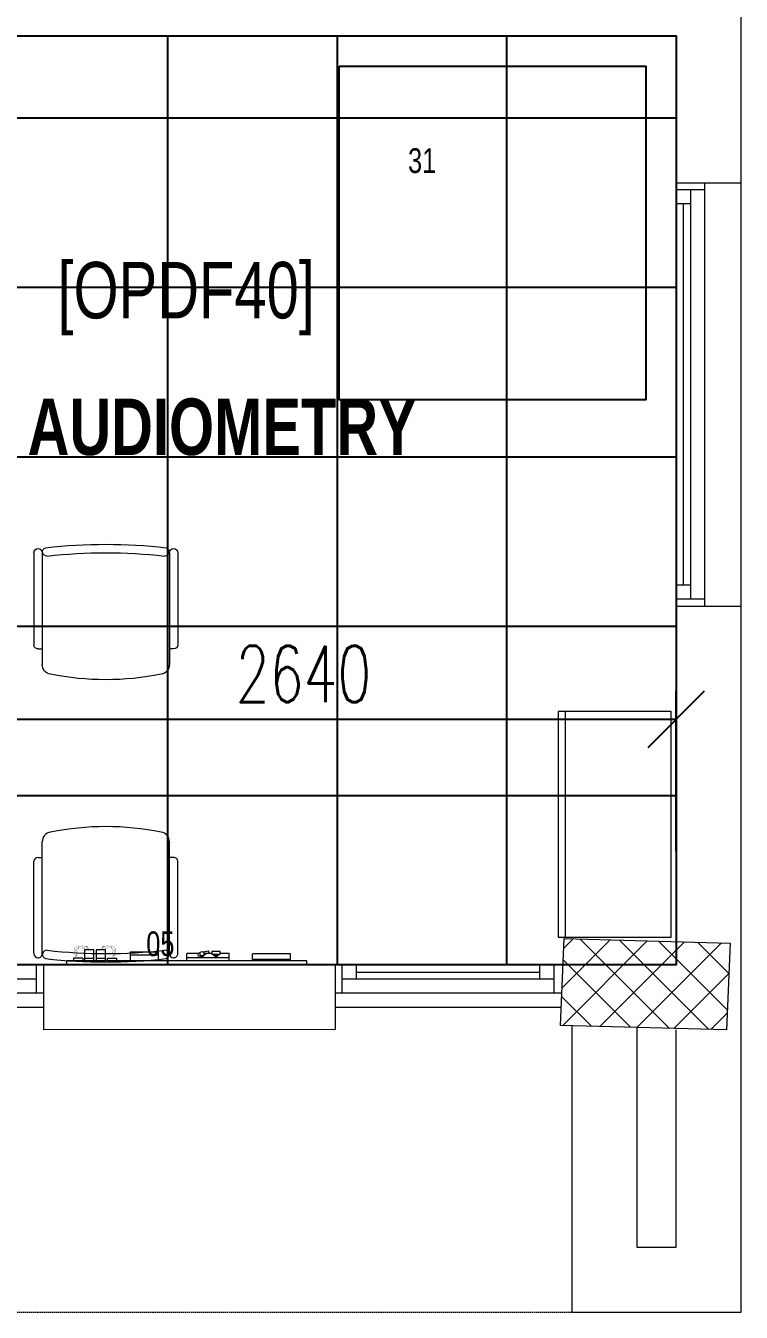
# Model space of a CAD drawing. Extents: x -560814 to 57327, y -29287 to 19916.
# Drawn here: x 46673 to 49206, y -14060 to -9504 of the extents above; entities that cross this region are included whole.
import ezdxf

# ---------------------------------------------------------------- set-up
doc = ezdxf.new("R2010")
doc.units = 0
doc.header["$LTSCALE"] = 0.25
doc.linetypes.add('01-First Floor$0$HIDDEN', pattern=[9.525, 6.35, -3.175])
doc.linetypes.add('DASHDOT', pattern=[25.4, 12.7, -6.35, 0, -6.35])
for name, color, linetype, lineweight in [('01-First Floor$0$72_EGR_BASE_TEXT', 252, 'Continuous', 5), ('01-First Floor$0$72_EGR_EQP_TAG', 142, 'Continuous', 5), ('01-First Floor$0$Aluminum', 251, 'Continuous', 5), ('01-First Floor$0$C-HYDR-CTCH', 251, 'Continuous', 5), ('01-First Floor$0$Hatch', 252, 'Continuous', 5), ('01-First Floor$0$LOADING', 253, 'Continuous', 5), ('01-First Floor$0$Proj', 251, 'Continuous', 5), ('01-First Floor$0$Walls', 251, 'Continuous', 5), ('E-LITE-CLNG-CNDT', 6, 'DASHDOT', 35), ('T-DATA-DIM', 251, 'DASHDOT', 25)]:
    doc.layers.add(name, color=color, linetype=linetype, lineweight=lineweight)
doc.layers.add('01-First Floor$0$FALSE CEILING', color=251, linetype='Continuous')
doc.layers.add('01-First Floor$0$TME-NON MEDICAL FURNITURE', color=242, linetype='Continuous')
doc.styles.add('01-First Floor$0$X3G_ENTITY_257CFD', font='swisscl.ttf', dxfattribs={"height": 200})
doc.styles.add('01-First Floor$0$X3G_ENTITY_9EC9', font='swisscl.ttf', dxfattribs={"height": 0.2})
doc.styles.add('01-First Floor$0$X3G_ENTITY_9F38', font='swisscl.ttf', dxfattribs={"height": 0.2})
doc.styles.add('DC_SIMPLEX', font='SIMPLEX.shx', dxfattribs={"width": 0.7})
doc.dimstyles.new('DevCad-MM', dxfattribs={"dimscale": 0.01, "dimtxt": 2, "dimasz": 2, "dimexe": 1, "dimexo": 1, "dimgap": 0.6, "dimtad": 1, "dimdec": 0, "dimrnd": 10, "dimzin": 1, "dimdsep": 46, "dimtxsty": 'DC_SIMPLEX', "dimblk1": 'OBLIQUE', "dimblk2": 'OBLIQUE', "dimsah": 1, "dimcen": 3, "dimclrd": 256, "dimclre": 256, "dimclrt": 45, "dimadec": 0, "dimazin": 0, "dimtfac": 1, "dimtdec": 0, "dimtix": 1, "dimtmove": 2, "dimatfit": 2, "dimldrblk": 'OBLIQUE', "dimfxl": 1, "dimtolj": 1, "dimtzin": 0, "dimarcsym": 0})

# ---------------------------------------------------------------- blocks, each defined once
blk = doc.blocks.new('01-First Floor$0$GF21016-P')
at = {"layer": '01-First Floor$0$LOADING', "extrusion": (-1.24384e-09, -1.20261e-09, -1)}
for p, q in [((0.0128, 0.0179), (0.0128, 0.4136)), ((0.4628, 0.0179), (0.4628, 0.4136)), ((-0.0172, 0.0179), (-0.0172, 0.3435)), ((-0.0022, 0.3585), (0.0128, 0.3585)), ((0.4778, 0.3585), (0.4628, 0.3585)), ((0.4928, 0.0179), (0.4928, 0.3435)), ((0.4778, 0.0029), (0.4778, 0.0029))]:
    blk.add_line(p, q, dxfattribs=at)
for centre, radius, start, end in [((-0.2378, -0.5362), 1.0036, 78.7568, 101.2432), ((-0.0478, 0.4136), 0.035, 0, 80.6557), ((-0.4278, 0.4136), 0.035, 99.3443, 180), ((0.0022, 0.3435), 0.015, 0, 90), ((-0.4778, 0.3435), 0.015, 90, 180), ((0.0022, 0.0179), 0.015, 270, 0), ((0.0022, 0.0179), 0.015, 180, 270), ((-0.0284, 0.0145), 0.015, 284.3864, 95.5209), ((-0.2378, 1.8734), 1.8855, 263.5119, 276.4881), ((-0.2378, 1.8928), 1.8749, 263.6341, 276.3659), ((-0.4471, 0.0145), 0.015, 84.4791, 255.6136), ((-0.4778, 0.0179), 0.015, 270, 0), ((-0.4778, 0.0179), 0.015, 180, 270)]:
    blk.add_arc(centre, radius, start, end, dxfattribs=at)
blk = doc.blocks.new('01-First Floor$0$ME19011A-P')
for p, q in [((-0.425, 0), (0.425, 0)), ((-0.425, 0), (-0.425, -0.015)), ((0.425, 0), (0.425, -0.015)), ((-0.425, -0.015), (0.425, -0.015)), ((-0.3675, -0.0198), (-0.2325, -0.0198)), ((-0.3675, -0.0198), (-0.3675, -0.0399)), ((-0.3675, -0.0399), (-0.2325, -0.0399)), ((-0.36, -0.015), (-0.36, -0.0198)), ((-0.24, -0.015), (-0.24, -0.0198)), ((-0.2325, -0.0198), (-0.2325, -0.0399)), ((-0.15, -0.015), (-0.15, -0.04)), ((-0.15, -0.025), (0, -0.025)), ((-0.15, -0.04), (-0.1187, -0.04)), ((-0.0887, -0.04), (-0.0637, -0.04)), ((-0.0606, -0.0371), (-0.0787, -0.0432)), ((-0.0787, -0.0432), (-0.077, -0.0497)), ((-0.0402, -0.0312), (-0.0496, -0.0337)), ((-0.047, -0.0434), (-0.0376, -0.0409)), ((-0.0376, -0.0409), (-0.0402, -0.0312)), ((-0.0379, -0.04), (0, -0.04)), ((0, -0.015), (0, -0.04)), ((0.1, -0.015), (0.1, -0.045)), ((0.1, -0.035), (0.2, -0.035)), ((0.1, -0.045), (0.2, -0.045)), ((0.2, -0.045), (0.2, -0.015)), ((0.2818, -0.015), (0.2484, -0.015)), ((0.2484, -0.0243), (0.2484, -0.015)), ((0.2818, -0.0243), (0.2484, -0.0243)), ((0.2818, -0.0243), (0.2818, -0.015)), ((0.3211, -0.015), (0.2877, -0.015)), ((0.2877, -0.015), (0.2877, -0.0531)), ((0.3211, -0.0243), (0.2877, -0.0243)), ((0.3211, -0.0531), (0.3211, -0.015)), ((0.3623, -0.015), (0.3289, -0.015)), ((0.3289, -0.015), (0.3289, -0.0531)), ((0.3623, -0.0243), (0.3289, -0.0243)), ((0.3623, -0.0531), (0.3623, -0.015)), ((0.3682, -0.0243), (0.3682, -0.015)), ((0.3682, -0.015), (0.4016, -0.015)), ((0.3682, -0.0243), (0.4016, -0.0243)), ((0.4016, -0.0243), (0.4016, -0.015)), ((-0.0582, -0.046), (-0.077, -0.0497)), ((0.2877, -0.0531), (0.3211, -0.0531)), ((0.3289, -0.0531), (0.3623, -0.0531))]:
    blk.add_line(p, q)
blk.add_lwpolyline([(-0.1187, -0.0482), (-0.0887, -0.0482), (-0.0887, -0.0382), (-0.1187, -0.0382)], close=True)
at = {"color": 8, "const_width": 0.000601}
for points in [[(0.3044, -0.0531, -0.184574), (0.2977, -0.0636, -1.44364), (0.2961, -0.0581, -0.837915), (0.2969, -0.0664, -0.30536), (0.2839, -0.062, -1.584726), (0.2894, -0.0609, -0.253153), (0.2827, -0.0684, -0.874198), (0.2775, -0.0585, -0.915253), (0.2791, -0.0658, -0.223821), (0.2683, -0.0644, -1.703343), (0.272, -0.0597, -0.588962), (0.2621, -0.068, -0.717795), (0.2625, -0.0581, -0.983104), (0.2645, -0.0644, -0.326362), (0.2534, -0.0609, -0.758716), (0.2609, -0.0514, -0.906186), (0.2593, -0.0565, -0.189488), (0.2526, -0.0522, -0.7948), (0.2613, -0.0423, -1.223996), (0.2574, -0.047, -0.072149), (0.2534, -0.0403, -0.645886), (0.2609, -0.0324, -1.366917), (0.2574, -0.0371, -0.078415), (0.2542, -0.0308, -0.723006), (0.2613, -0.0256, -1.105484), (0.2582, -0.0292, -0.221197), (0.2566, -0.0243, -0.221197)], [(0.3456, -0.0531, 0.184574), (0.3523, -0.0636, 1.44364), (0.3539, -0.0581, 0.837915), (0.3531, -0.0664, 0.30536), (0.3661, -0.062, 1.584726), (0.3606, -0.0609, 0.253153), (0.3673, -0.0684, 0.874198), (0.3725, -0.0585, 0.915253), (0.3709, -0.0658, 0.223821), (0.3817, -0.0644, 1.703343), (0.378, -0.0597, 0.588962), (0.3879, -0.068, 0.717795), (0.3875, -0.0581, 0.983104), (0.3855, -0.0644, 0.326362), (0.3966, -0.0609, 0.758716), (0.3891, -0.0514, 0.906186), (0.3907, -0.0565, 0.189488), (0.3974, -0.0522, 0.7948), (0.3887, -0.0423, 1.223996), (0.3926, -0.047, 0.072149), (0.3966, -0.0403, 0.645886), (0.3891, -0.0324, 1.366917), (0.3926, -0.0371, 0.078415), (0.3958, -0.0308, 0.723006), (0.3887, -0.0256, 1.105484), (0.3918, -0.0292, 0.221197), (0.3934, -0.0243, 0.221197)]]:
    blk.add_lwpolyline(points, format="xyb", dxfattribs=at)
blk.add_circle((-0.0537, -0.04), 0.0075)
for centre, radius, start, end in [((-0.1037, -0.04), 0.01, 10.4593, 169.5407), ((-0.1037, -0.04), 0.0075, 14.0075, 165.9925), ((-0.0537, -0.04), 0.01, 45, 180)]:
    blk.add_arc(centre, radius, start, end)
blk = doc.blocks.new('01-First Floor$0$M.44.57.64')
at = {"layer": '01-First Floor$0$LOADING', "xscale": 1000.000000000002, "yscale": 1000.000000000002, "zscale": 1000.000000000002, "rotation": 225.9999036123427}
blk.add_blockref('01-First Floor$0$ME19011A-P', (-80806.9, 16720.7), dxfattribs=at)
blk = doc.blocks.new('01-First Floor$0$GF21027-P')
at = {"layer": '01-First Floor$0$LOADING'}
for p, q in [((0.4, 0.4), (-0.4, 0.4)), ((-0.4, 0.4), (-0.4, 0)), ((0.4, 0), (0.4, 0.4)), ((-0.4, 0.025), (0.4, 0.025)), ((-0.4, 0), (0.4, 0))]:
    blk.add_line(p, q, dxfattribs=at)
blk = doc.blocks.new('01-First Floor')
at = {"layer": '01-First Floor$0$Hatch'}
h = blk.add_hatch(dxfattribs=at)
h.set_pattern_fill('ANSI37', color=256, scale=30)
h.set_pattern_definition([(45, (-1823.345, -13062.25), (-67.35192, 67.35192), []), (135, (-1823.345, -13062.25), (-67.35192, -67.35192), [])])
h.paths.add_polyline_path([(49129.3, 8855.6), (48525.4, 8847.5), (48529.3, 8559.1), (49133.2, 8567.2)])
h.paths.add_polyline_path([(41968.6, 8847.9), (41385, 8842.5), (41365.1, 8551.1), (41948.6, 8556.5)])
h.paths.add_polyline_path([(27591.6, 8840.5), (26992.5, 8836.4), (26986.8, 8543.4), (27585.9, 8547.5)])
h.paths.add_polyline_path([(34776.8, 8842.7), (34175.6, 8835.2), (34167.4, 8549.5), (34768.6, 8557)])
h.paths.add_polyline_path([(20372.4, 8849.8), (19765.9, 8827.9), (19780.4, 8535.4), (20386.9, 8557.2)])
h.paths.add_polyline_path([(13635.8, 8839.4), (12413.8, 8863.3), (12407.4, 8567.2), (13629.3, 8543.3)])
h.paths.add_polyline_path([(13649.8, 1639.3), (12434.8, 1623.6), (12421.4, 1331.2), (13636.4, 1346.9)])
h.paths.add_polyline_path([(13623.8, -5553.9), (12420.7, -5569.8), (12415, -5862.9), (13618.1, -5846.9)])
h.paths.add_polyline_path([(13642.3, -12752.6), (12445.6, -12764), (12448.4, -13058.5), (13645.1, -13047)])
h.paths.add_polyline_path([(6007.3, -12750.5), (5403.7, -12754.2), (5414.4, -13039.6), (6017.9, -13035.9)])
h.paths.add_polyline_path([(5991.8, -5552.5), (5395, -5550.9), (5394.9, -5852.1), (5991.7, -5853.6)])
h.paths.add_polyline_path([(6001.7, 1637.1), (5382.4, 1638.3), (5371.8, 1335.4), (5991.1, 1334.1)])
h.paths.add_polyline_path([(5978.4, 8816.5), (5377.7, 8830.9), (5374.1, 8541.3), (5974.8, 8526.8)])
h.paths.add_polyline_path([(-1220.7, 8814.6), (-1823.3, 8837.3), (-1821.5, 8549), (-1218.8, 8526.3)])
h.paths.add_polyline_path([(-1213, -5563.7), (-1815, -5570.7), (-1811.6, -5862.3), (-1209.6, -5855.3)])
h.paths.add_polyline_path([(-1195.5, -12758.3), (-1793.9, -12759.3), (-1789, -13060), (-1190.6, -13059)])
h.paths.add_polyline_path([(20391.2, -12745), (19785.5, -12758), (19791.3, -13059.2), (20396.9, -13046.2)])
h.paths.add_polyline_path([(20384.7, -5552.6), (19790.3, -5570.1), (19792.4, -5866.7), (20386.8, -5849.1)])
h.paths.add_polyline_path([(20376, 1655.5), (19777, 1647.8), (19781.1, 1347.6), (20380, 1355.3)])
h.paths.add_polyline_path([(27576.3, 1640.2), (26974.4, 1644.9), (26978.6, 1352.8), (27580.6, 1348.1)])
h.paths.add_polyline_path([(27580.1, -5542.5), (26976.2, -5560), (26989.7, -5860.1), (27589.8, -5839.1)])
h.paths.add_polyline_path([(27596.2, -12758.5), (26992.3, -12751.9), (26990, -13037.6), (27593.8, -13044.2)])
h.paths.add_polyline_path([(34794.7, -12748), (34197.4, -12762.6), (34206.4, -13062.3), (34803.7, -13047.7)])
h.paths.add_polyline_path([(34787.4, -5559.7), (34186.1, -5557.7), (34187.2, -5855), (34788.5, -5856.9)])
h.paths.add_polyline_path([(34750.9, 1644.2), (34170.1, 1648.9), (34189.8, 1359), (34770.6, 1354.3)])
h.paths.add_polyline_path([(41954.3, 1643.4), (41356.7, 1657.2), (41358.7, 1365.3), (41956.3, 1351.5)])
h.paths.add_polyline_path([(41955.3, -5555.1), (41386.9, -5562.7), (41388.7, -5856.9), (41957.1, -5849.3)])
h.paths.add_polyline_path([(41992.3, -12752.3), (41387.1, -12754.9), (41388.4, -13059.5), (41993.7, -13056.8)])
h.paths.add_polyline_path([(49166.6, -12752.8), (48578.6, -12736.7), (48565.4, -13043.9), (49153.3, -13060)])
h.paths.add_polyline_path([(49150.8, -5553.4), (48547.6, -5552.3), (48545.6, -5848.8), (49148.8, -5849.9)])
at = {"layer": '01-First Floor$0$Aluminum'}
for p, q in [((48976, -10060), (48976, -11560)), ((49076, -10060), (49076, -11560)), ((49076, -10085), (48976, -10085)), ((49026, -10085), (49026, -11535)), ((49026, -10135), (48976, -10135)), ((49001, -11485), (49001, -10135)), ((49026, -11485), (48976, -11485)), ((49076, -11535), (48976, -11535)), ((46736, -12830), (45236, -12830)), ((46711, -12930), (46711, -12830)), ((48568.2, -12830, 0), (47768.2, -12830, 0)), ((47793.2, -12930, 0), (47793.2, -12830, 0)), ((47843.2, -12880, 0), (47843.2, -12830, 0)), ((48493.2, -12880, 0), (48493.2, -12830, 0)), ((48543.2, -12930, 0), (48543.2, -12830, 0)), ((46711, -12880), (45261, -12880)), ((48543.2, -12880, 0), (47793.2, -12880, 0)), ((47843.2, -12855, 0), (48493.2, -12855, 0)), ((46736, -12930), (45236, -12930)), ((48568.2, -12930, 0), (47768.2, -12930, 0))]:
    blk.add_line(p, q, dxfattribs=at)
at = {"layer": '01-First Floor$0$C-HYDR-CTCH', "elevation": 0, "flags": 128}
blk.add_lwpolyline([(48565.4, -13043.9), (48578.6, -12736.7), (49166.6, -12752.8), (49153.3, -13060), (48565.4, -13043.9)], dxfattribs=at)
at = {"layer": '01-First Floor$0$FALSE CEILING', "linetype": 'Continuous'}
for p, q in [((47176, -12830), (47176, -9540)), ((47776, -12830), (47776, -9540)), ((48376, -12830), (48376, -9540)), ((44776, -9830), (48976, -9830)), ((44776, -10430), (48976, -10430)), ((44776, -11030), (48976, -11030)), ((44776, -11630), (48976, -11630)), ((44776, -12230), (48976, -12230))]:
    blk.add_line(p, q, dxfattribs=at)
at = {"layer": '01-First Floor$0$FALSE CEILING'}
blk.add_lwpolyline([(44776, -9540), (48976, -9540), (48976, -12830), (44776, -12830)], close=True, dxfattribs=at)
at = {"layer": '01-First Floor$0$FALSE CEILING', "elevation": -0.2}
blk.add_lwpolyline([(47782, -9646.9), (48868.2, -9646.9), (48868.2, -10828.2), (47782, -10828.2)], close=True, dxfattribs=at)
at = {"layer": '01-First Floor$0$LOADING', "elevation": -0.2}
blk.add_lwpolyline([(47782, -9646.9), (48868.2, -9646.9), (48868.2, -10828.2), (47782, -10828.2)], close=True, dxfattribs=at)
at = {"layer": '01-First Floor$0$Proj', "linetype": '01-First Floor$0$HIDDEN'}
for p, q in [((49206, -11560), (49206, -10060)), ((45236, -12980), (46736, -12980)), ((47768.2, -12980, 0), (48568.2, -12980, 0))]:
    blk.add_line(p, q, dxfattribs=at)
at = {"layer": '01-First Floor$0$Proj', "linetype": '01-First Floor$0$HIDDEN', "ltscale": 3}
blk.add_lwpolyline([(48606, 9840), (-2814, 9840), (-2814, -14060), (48606, -14060)], dxfattribs=at)
blk.add_lwpolyline([(48606, 9840), (-2814, 9840), (-2814, -14060), (48606, -14060)], dxfattribs=at)
at = {"layer": '01-First Floor$0$Walls'}
for p, q in [((49206, -10060), (49206, -8110)), ((48976, -9540), (44776, -9540)), ((48976, -10060), (48976, -9540)), ((48976, -10060), (49206, -10060)), ((48976, -12760), (48976, -11560)), ((49206, -11560), (48976, -11560)), ((49206, -13060), (49206, -11560)), ((46736, -12830), (46736, -13060)), ((46736, -12830), (47768.2, -12830, 0)), ((47768.2, -12830, 0), (47768.2, -13058.4, 0)), ((47768.2, -13058.4, 0), (46736, -13060)), ((48836, -13051.3), (48836, -13830)), ((48976, -13830), (48976, -13060)), ((48836, -13830), (48976, -13830))]:
    blk.add_line(p, q, dxfattribs=at)
blk.add_lwpolyline([(48606, -13045), (48606, -14060), (49206, -14060), (49206, -13060)], dxfattribs=at)
blk.add_lwpolyline([(48606, -13045), (48606, -14060), (49206, -14060), (49206, -13060)], dxfattribs=at)
at = {"layer": '01-First Floor$0$LOADING', "color": 1, "xscale": 1000, "yscale": 1000, "zscale": 1000, "rotation": 270.0000000209117}
blk.add_blockref('01-First Floor$0$GF21027-P', (48557.8, -12332.1, 0), dxfattribs=at)
at = {"layer": '01-First Floor$0$LOADING', "rotation": 314.0000963876573}
blk.add_blockref('01-First Floor$0$M.44.57.64', (91348.3, -82572.7, -0.1), dxfattribs=at)
at = {"layer": '01-First Floor$0$TME-NON MEDICAL FURNITURE', "color": 1, "extrusion": (-4.75185e-05, 1.86519e-05, 1), "xscale": 1000.000000000006, "yscale": 1000.000000000006, "zscale": -1000.000000000001, "rotation": 179.9999749532377}
blk.add_blockref('01-First Floor$0$GF21016-P', (47194, -11352.4, -2.6), dxfattribs=at)
at = {"layer": '01-First Floor$0$TME-NON MEDICAL FURNITURE', "color": 1, "extrusion": (-4.75185e-05, -1.86519e-05, 1), "xscale": -1000.000000000005, "yscale": 1000.000000000005, "zscale": -1000.000000000005, "rotation": 2.504676066550359e-05}
blk.add_blockref('01-First Floor$0$GF21016-P', (47194, -12807.6, -2.1), dxfattribs=at)
at = {"layer": '01-First Floor$0$72_EGR_BASE_TEXT', "char_height": 200, "attachment_point": 2}
for s, insert, style in [('[OPDF40]', (47240.6, -10340.2, 0), '01-First Floor$0$X3G_ENTITY_9F38'), ('{\\fSwis721 LtCn BT|b1|i0|c0|p34;AUDIOMETRY}', (47368, -10824, 0), '01-First Floor$0$X3G_ENTITY_9EC9')]:
    blk.add_mtext(s, dxfattribs=dict(at, insert=insert, style=style))
at = {"layer": '01-First Floor$0$72_EGR_EQP_TAG', "char_height": 87.47, "attachment_point": 2, "style": '01-First Floor$0$X3G_ENTITY_257CFD'}
for s, insert in [('31', (48076.1, -9937.6, -0.2)), ('05', (47149.2, -12711.3, -0.1))]:
    blk.add_mtext(s, dxfattribs=dict(at, insert=insert))
blk = doc.blocks.new('_OBLIQUE')
at = {"color": 0, "linetype": 'ByBlock'}
blk.add_line((-0.5, -0.5), (0.5, 0.5), dxfattribs=at)
blk = doc.blocks.new('*D177')
at = {"layer": 'Defpoints', "color": 0, "linetype": 'Continuous', "transparency": 16777216}
for p in [(48976, -11959.6), (46336, -12526.9), (48976, -12526.9)]:
    blk.add_point(p, dxfattribs=at)
at = {"layer": 'T-DATA-DIM', "linetype": 'Continuous', "lineweight": -2, "transparency": 16777216}
for p, q in [((46336, -12426.9), (46336, -11859.6)), ((48976, -12426.9), (48976, -11859.6)), ((46336, -11959.6), (48976, -11959.6))]:
    blk.add_line(p, q, dxfattribs=at)
at = {"layer": 'T-DATA-DIM', "linetype": 'Continuous', "lineweight": -2, "transparency": 16777216, "xscale": 200, "yscale": 200, "zscale": 200, "rotation": 180}
blk.add_blockref('_OBLIQUE', (46336, -11959.6), dxfattribs=at)
at = {"layer": 'T-DATA-DIM', "linetype": 'Continuous', "lineweight": -2, "transparency": 16777216, "xscale": 200, "yscale": 200, "zscale": 200}
blk.add_blockref('_OBLIQUE', (48976, -11959.6), dxfattribs=at)
at = {"layer": 'T-DATA-DIM', "color": 45, "linetype": 'Continuous', "transparency": 16777216, "insert": (47656, -11799.6), "char_height": 200, "attachment_point": 5, "style": 'DC_SIMPLEX'}
blk.add_mtext('\\A1;2640', dxfattribs=at)

msp = doc.modelspace()

# ---------------------------------------------------------------- block references
at = {"layer": 'E-LITE-CLNG-CNDT'}
msp.add_blockref('01-First Floor', (0, 0), dxfattribs=at)

# ---------------------------------------------------------------- dimensions: what is measured, and where the dimension line sits
at = {"layer": 'T-DATA-DIM', "linetype": 'Continuous'}
dim = msp.add_linear_dim(base=(48976, -11959.6), p1=(46336, -12526.9), p2=(48976, -12526.9), dimstyle='DevCad-MM', dxfattribs=at)
dim.commit()
dim.dimension.update_dxf_attribs({"geometry": '*D177', "text_midpoint": (47656, -11799.6)})

doc.saveas('drawing.dxf')
